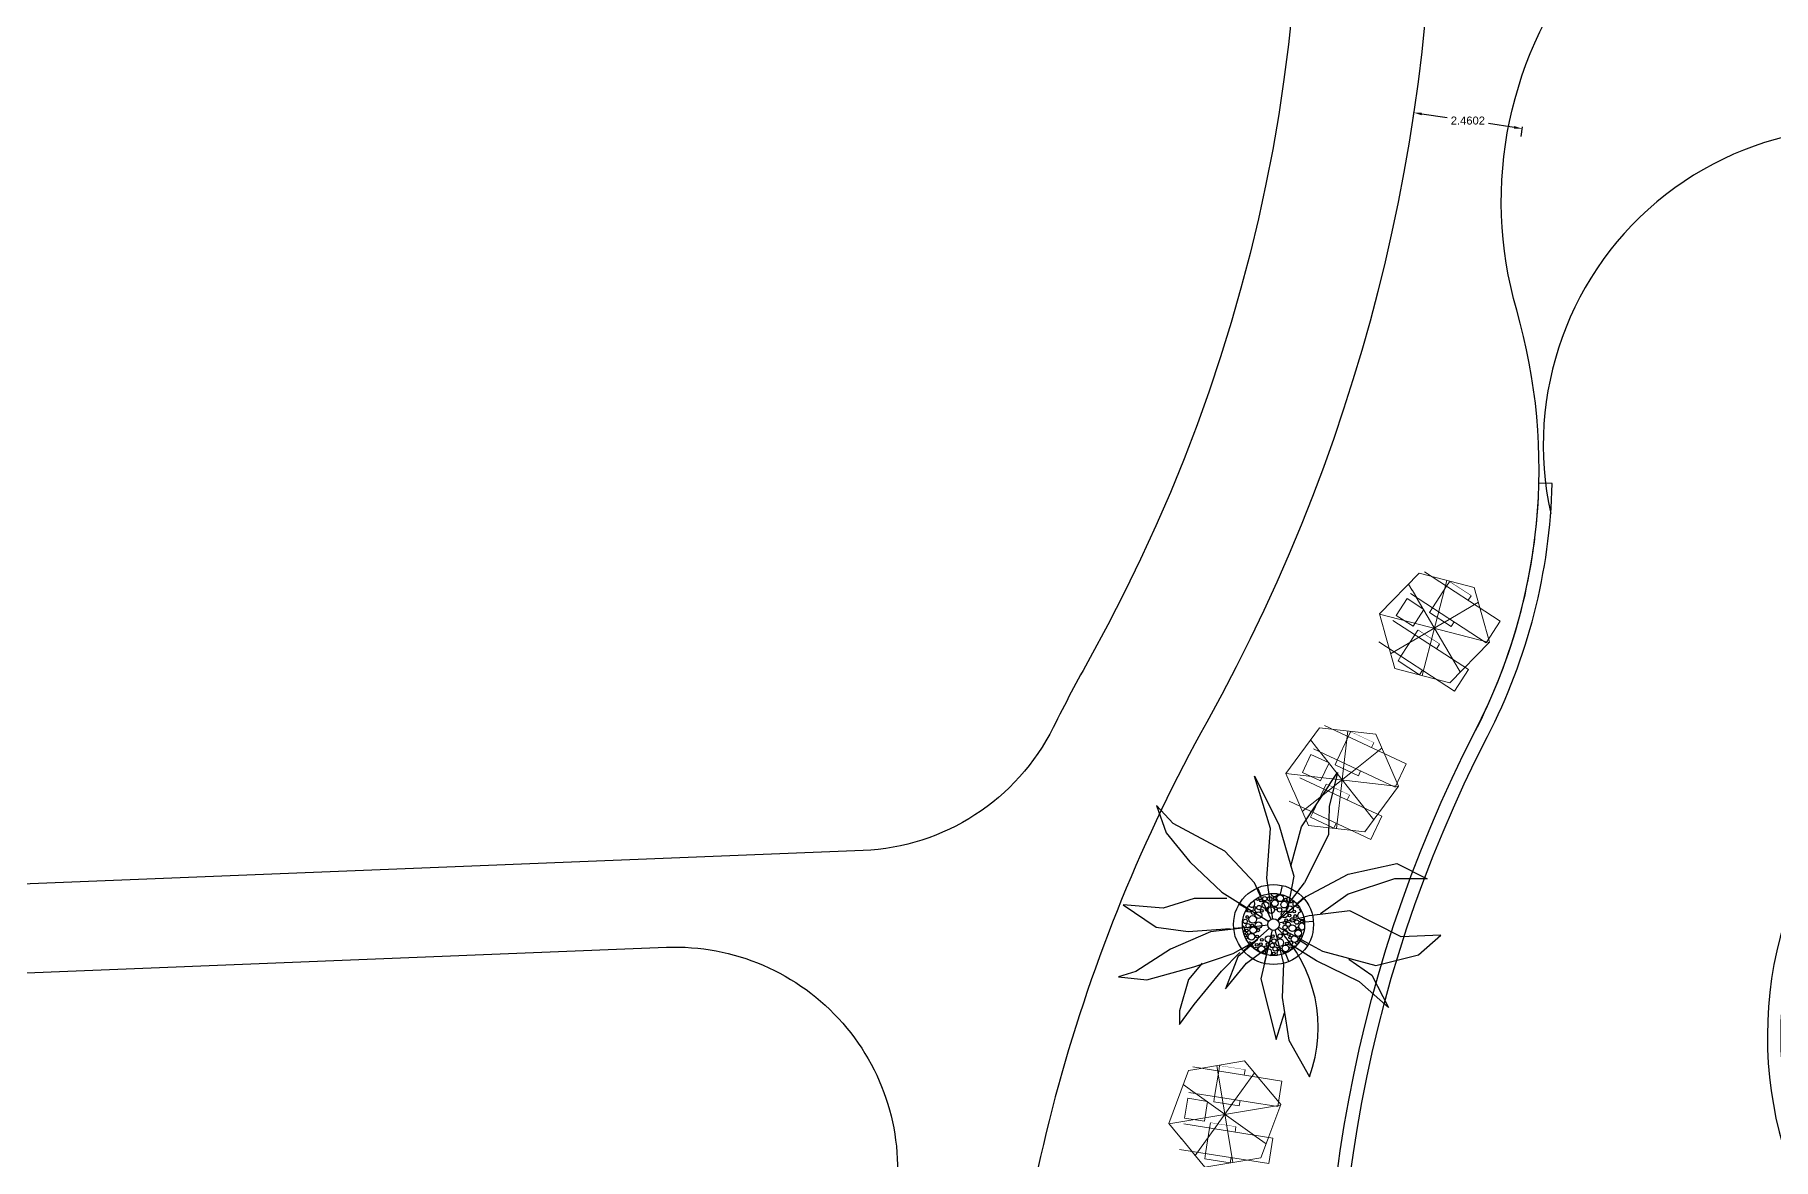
# Model space of a CAD drawing. Extents: x 309418 to 1212698, y 3438380 to 6877191.
# Drawn here: x 606510.48 to 606549.58, y 3439142.91 to 3439168.21 of the extents above; entities that cross this region are included whole.
import ezdxf

# ---------------------------------------------------------------- set-up
doc = ezdxf.new("R2010")
doc.units = 0
doc.header["$MEASUREMENT"] = 0
doc.set_wipeout_variables(frame=1)
for name, color, linetype in [('A-ANNO-DIMS', 7, 'Continuous'), ('DRAFT LINES', 32, 'Continuous'), ('LA-FLOWERING-TREE', 221, 'Continuous'), ('LA-HARD-PAVE-HATCH-MARBLE-TYPE (PV - MT-BG-01-AN - RA- ∅ - 01)', 227, 'Continuous'), ('LA-HARD-PAVE-HATCH-WOOD-TYPE( PV - WO-DW-01-∅ - ∅-∅ - 04)', 17, 'Continuous'), ('LA-HARD-PAVE-LINE-01', 30, 'Continuous'), ('LA-PLNT-PALMS', 251, 'Continuous'), ('LA-PLNT-TREE-TRUNK', 52, 'Continuous')]:
    doc.layers.add(name, color=color, linetype=linetype)
doc.layers.add('HW-LA-SF-LOUNGE CHAIRS', color=215, linetype='Continuous', lineweight=0)
doc.layers.add('L-CON-SF-CABANA', color=215, linetype='Continuous', lineweight=0)
doc.styles.get("Standard").update_dxf_attribs({"font": 'arial.ttf'})
doc.dimstyles.get("Standard").update_dxf_attribs({"dimtxt": 0.18, "dimasz": 0.18, "dimexe": 0.18, "dimexo": 0.0625, "dimgap": 0.09, "dimtad": 0, "dimtih": 1, "dimtoh": 1, "dimdec": 4, "dimzin": 0, "dimdsep": 46, "dimtxsty": 'Standard', "dimcen": 0.09, "dimadec": 0, "dimazin": 0, "dimtfac": 1, "dimtdec": 4, "dimtofl": 0, "dimtmove": 0, "dimatfit": 3, "dimfxl": 1, "dimtolj": 1, "dimtzin": 0, "dimarcsym": 0})
picture_1 = doc.add_image_def('image3.jpg', size_in_pixel=(7142, 4284))

# ---------------------------------------------------------------- blocks, each defined once
blk = doc.blocks.new('*D506')
at = {"layer": 'A-ANNO-DIMS', "color": 0, "lineweight": -2, "transparency": 16777216}
for p, q in [((606541.502, 3439166.495), (606541.471, 3439166.28)), ((606541.675, 3439166.432), (606542.25, 3439166.348)), ((606543.753, 3439166.128), (606543.178, 3439166.212)), ((606543.937, 3439166.14), (606543.905, 3439165.924))]:
    blk.add_line(p, q, dxfattribs=at)
at = {"layer": 'A-ANNO-DIMS', "color": 0, "transparency": 16777216}
for points in [[(606541.679, 3439166.461), (606541.671, 3439166.402), (606541.497, 3439166.458)], [(606543.757, 3439166.158), (606543.749, 3439166.098), (606543.931, 3439166.102)]]:
    blk.add_solid(points, dxfattribs=at)
at = {"layer": 'A-ANNO-DIMS', "color": 0, "transparency": 16777216, "insert": (606542.714, 3439166.28), "char_height": 0.18, "attachment_point": 5}
blk.add_mtext('\\A1;2.4602', dxfattribs=at)
blk = doc.blocks.new('Lounge 1')
at = {"lineweight": 13, "extrusion": (0, 0, -1)}
blk.add_line((0.411, 1.439), (0.411, 0.859), dxfattribs=at)
blk.add_wipeout([(0.29, 0.859), (0.29, 0), (-0.29, 0), (-0.29, 0.859), (-0.411, 0.859), (-0.411, 1.439), (-0.29, 1.439), (-0.29, 2.03), (0.29, 2.03), (0.29, 1.439), (0.411, 1.439), (0.411, 0.859)])
at = {"extrusion": (0, 0, -1)}
for p, q in [((-0.29, 2.03), (-0.29, 0)), ((0.29, 2.03), (0.29, 0)), ((0.29, 0), (-0.29, 0))]:
    blk.add_line(p, q, dxfattribs=at)
at = {"lineweight": 13, "extrusion": (0, 0, -1)}
for p, q in [((-0.29, 1.439), (-0.411, 1.439)), ((-0.411, 1.439), (-0.411, 0.859)), ((0.411, 1.439), (0.29, 1.439)), ((-0.29, 0.859), (-0.411, 0.859)), ((0.411, 0.859), (0.29, 0.859))]:
    blk.add_line(p, q, dxfattribs=at)
blk.add_lwpolyline([(0.29, 1.439), (-0.29, 1.439)])
blk = doc.blocks.new('umbrella')
blk.add_lwpolyline([(-0.328, 1.236), (-1.23, 0.331), (-0.897, -0.902), (0.338, -1.231), (1.239, -0.326), (0.907, 0.907)], close=True)
for points in [[(0.329, -1.229), (-0.331, 1.235)], [(1.074, 0.287), (-1.064, -0.282)]]:
    blk.add_lwpolyline(points)
at = {"layer": 'L-CON-SF-CABANA', "extrusion": (0, 0, -1)}
for p, q in [((0.575, 0.995), (-0.571, -0.989)), ((-0.987, 0.575), (0.996, -0.57))]:
    blk.add_line(p, q, dxfattribs=at)
blk = doc.blocks.new('LA-SIDE TABLE-0')
at = {"layer": 'HW-LA-SF-LOUNGE CHAIRS'}
blk.add_lwpolyline([(-0.161, 0.157), (0.161, -0.157), (-0.153, -0.479), (-0.475, -0.166)], close=True, dxfattribs=at)
blk = doc.blocks.new('*U600')
at = {"layer": 'HW-LA-SF-LOUNGE CHAIRS', "rotation": 319.8803250957926}
blk.add_blockref('Lounge 1', (-0.246, -1.304), dxfattribs=at)
blk.add_blockref('Lounge 1', (-1.24, -0.466), dxfattribs=at)
at = {"rotation": 4.090596934930771}
blk.add_blockref('LA-SIDE TABLE-0', (0.565, 0.667), dxfattribs=at)
at = {"layer": 'HW-LA-SF-LOUNGE CHAIRS', "rotation": 323.3893183736117}
blk.add_blockref('umbrella', (-0.002, -0.006), dxfattribs=at)
blk = doc.blocks.new('*U601')
at = {"layer": 'HW-LA-SF-LOUNGE CHAIRS', "rotation": 222.4239217668727}
blk.add_blockref('*U600', (0.005, -0.005), dxfattribs=at)
blk = doc.blocks.new('*U602')
at = {"layer": 'LA-FLOWERING-TREE', "color": 0, "linetype": 'ByBlock', "lineweight": -2, "transparency": 16777216}
for p, rotation in [((606541.964, 3439154.858), 234.6954728426389), ((606537.247, 3439143.919), 258.6582896312382), ((606538.523, 3439128.177), 290.6087120160372)]:
    blk.add_blockref('*U601', p, dxfattribs=dict(at, rotation=rotation))
for p, rotation in [((606539.887, 3439151.444), 242.6830784388387), ((606536.736, 3439139.955), 266.6458952274379), ((606540.164, 3439124.532), 295.9825363707992)]:
    blk.add_blockref('*U601', p, dxfattribs=dict(at, rotation=rotation))
for p, rotation in [((606536.781, 3439135.959), 274.6335008236376), ((606541.88, 3439120.918), 294.8258291399279)]:
    blk.add_blockref('*U601', p, dxfattribs=dict(at, rotation=rotation))
blk = doc.blocks.new('GH-B-LA-HD-FURN-Tree-Pit-140-C2')
blk.add_wipeout([(-0.285, 0.639), (-0.331, 0.617), (-0.371, 0.593), (-0.464, 0.524), (-0.509, 0.48), (-0.547, 0.437), (-0.566, 0.411), (-0.593, 0.373), (-0.614, 0.337), (-0.643, 0.276), (-0.665, 0.22), (-0.683, 0.154), (-0.692, 0.107), (-0.698, 0.047), (-0.7, 0.008), (-0.7, -0.016), (-0.696, -0.075), (-0.684, -0.149), (-0.657, -0.241), (-0.632, -0.301), (-0.605, -0.352), (-0.578, -0.395), (-0.516, -0.473), (-0.43, -0.552), (-0.377, -0.59), (-0.308, -0.629), (-0.192, -0.673), (-0.137, -0.686), (-0.026, -0.7), (0.028, -0.699), (0.16, -0.681), (0.232, -0.66), (0.287, -0.638), (0.411, -0.567), (0.473, -0.516), (0.517, -0.472), (0.565, -0.413), (0.608, -0.346), (0.66, -0.234), (0.679, -0.17), (0.695, -0.08), (0.699, 0.027), (0.674, 0.189), (0.649, 0.262), (0.618, 0.329), (0.576, 0.398), (0.529, 0.458), (0.47, 0.518), (0.414, 0.565), (0.336, 0.614), (0.277, 0.643), (0.234, 0.66), (0.176, 0.677), (0.135, 0.687), (0.1, 0.693), (0.045, 0.699), (0.004, 0.7), (-0.03, 0.699), (-0.071, 0.696), (-0.096, 0.693), (-0.124, 0.689), (-0.195, 0.672)])
at = {"linetype": 'Continuous', "ltscale": 7}
blk.add_circle((0, 0), 0.7, dxfattribs=at)
for centre, radius in [((0, 0), 0.7), ((-0.482, 0.387, 0), 0.0312), ((-0.38, 0.429, 0), 0.0489), ((-0.345, 0.538, 0), 0.0489), ((-0.319, 0.363, 0), 0.0312), ((-0.203, 0.436, 0), 0.0864), ((-0.239, 0.566, 0), 0.0312), ((-0.106, 0.624, 0), 0.0312), ((-0.046, 0.394, 0), 0.0751), ((-0.067, 0.526, 0), 0.0489), ((0.025, 0.561, 0), 0.0312), ((0.091, 0.494, 0), 0.0489), ((0.075, 0.397, 0), 0.0312), ((0.226, 0.418, 0), 0.0751), ((0.247, 0.56, 0), 0.0312), ((0.328, 0.519, 0), 0.0489), ((0.396, 0.429, 0), 0.0489), ((-0.592, 0.009, 0), 0.0312), ((-0.526, 0.216, 0), 0.0751), ((-0.542, 0.345, 0), 0.0312), ((-0.442, 0.118, 0), 0.0312), ((-0.432, -0.011, 0), 0.0312), ((-0.385, 0.277, 0), 0.0744), ((-0.319, 0.189, 0), 0.0312), ((-0.223, 0.255, 0), 0.0751), ((0.163, 0.33, 0), 0.0312), ((0.221, 0.245, 0), 0.0744), ((0.336, -0.05, 0), 0.0744), ((0.314, 0.186, 0), 0.0312), ((0.342, 0.102, 0), 0.0489), ((0.39, 0.277, 0), 0.0744), ((0.498, 0.095, 0), 0.0751), ((0.498, -0.073, 0), 0.0751), ((0.48, 0.346, 0), 0.0312), ((0.553, 0.255, 0), 0.0751), ((0.602, 0.143, 0), 0.0312), ((-0.664, -0.034, 0), 0.0312), ((-0.602, -0.135, 0), 0.0744), ((-0.523, -0.055, 0), 0.0312), ((-0.508, -0.414, 0), 0.0312), ((-0.505, -0.182, 0), 0.0312), ((-0.43, -0.174, 0), 0.0312), ((-0.406, -0.372, 0), 0.0489), ((-0.386, -0.273, 0), 0.0489), ((-0.327, -0.118, 0), 0.0744), ((-0.285, -0.24, 0), 0.0489), ((-0.229, -0.365, 0), 0.0864), ((-0.214, -0.155, 0), 0.0312), ((-0.11, -0.277, 0), 0.0489), ((0.028, -0.318, 0), 0.0489), ((0.049, -0.404, 0), 0.0312), ((0.112, -0.242, 0), 0.0489), ((0.2, -0.382, 0), 0.0751), ((0.184, -0.17, 0), 0.0312), ((0.211, -0.253, 0), 0.0489), ((0.255, -0.157, 0), 0.0312), ((0.346, -0.263, 0), 0.0489), ((0.37, -0.372, 0), 0.0489), ((0.384, -0.154, 0), 0.0312), ((0.456, -0.261, 0), 0.0312), ((0.521, -0.179, 0), 0.0312), ((-0.345, -0.437, 0), 0.0312), ((-0.249, -0.546, 0), 0.0751), ((-0.175, -0.631, 0), 0.0312), ((-0.144, -0.505, 0), 0.0312), ((-0.086, -0.557, 0), 0.0489), ((0.043, -0.574, 0), 0.0751), ((0.011, -0.474, 0), 0.0312), ((0.01, -0.669, 0), 0.0312), ((0.195, -0.556, 0), 0.0744), ((0.274, -0.477, 0), 0.0312), ((0.454, -0.455, 0), 0.0312)]:
    blk.add_circle(centre, radius)
for centre, radius, start, end in [((-0.532, 0.493, 0), 0.0744, 249.8969, 24.4462), ((-0.141, 0.712, 0), 0.0489, 225.1336, 337.319), ((0.053, 0.676, 0), 0.0744, 161.2962, 9.7321), ((0.228, 0.639, 0), 0.0312, 117.3619, 23.3792), ((0.491, 0.534, 0), 0.0312, 191.312, 263.5273), ((0.572, 0.436, 0), 0.0864, 143.8673, 290.7577), ((-0.738, 0.073, 0), 0.0751, 300.57, 48.1319), ((-0.667, 0.152, 0), 0.0312, 228.2509, 106.0031), ((-0.703, 0.259, 0), 0.0489, 338.9516, 340.5973), ((-0.617, 0.292, 0), 0.0312, 212.387, 96.9329), ((0.676, 0.067, 0), 0.0751, 82.3722, 288.9673), ((-0.683, -0.259, 0), 0.0489, 330.5544, 70.9052), ((-0.558, -0.308, 0), 0.0744, 243.0468, 174.7374), ((0.547, -0.365, 0), 0.0864, 29.6959, 262.8687), ((0.661, -0.083, 0), 0.0489, 40.7628, 304.861), ((0.672, -0.262, 0), 0.0489, 95.6985, 221.7485), ((0.664, -0.168, 0), 0.0312, 47.4763, 284.0739), ((0.73, -0.03, 0), 0.0312, 164.2255, 190.993), ((-0.568, -0.456, 0), 0.0312, 13.6332, 63.9215), ((-0.411, -0.524, 0), 0.0744, 297.5976, 166.1329), ((-0.345, -0.612, 0), 0.0312, 335.7961, 145.3358), ((-0.126, -0.734, 0), 0.0751, 29.1719, 131.3472), ((0.145, -0.71, 0), 0.0751, 33.568, 169.5874), ((0.364, -0.524, 0), 0.0744, 340.2974, 269.335), ((0.527, -0.546, 0), 0.0751, 97.2335, 170.6742)]:
    blk.add_arc(centre, radius, start, end)
blk = doc.blocks.new('P200')
blk.add_lwpolyline([(0, -0.1), (0, 0.1)])
blk = doc.blocks.new('COARSE GRAVEL')
blk.add_wipeout([(0.677, 0.593), (0.693, 0.574), (0.693, 0.574), (0.73, 0.527), (0.758, 0.485), (0.793, 0.425), (0.81, 0.393), (0.831, 0.346), (0.85, 0.297), (0.867, 0.242), (0.883, 0.174), (0.894, 0.105), (0.899, 0.041), (0.9, -0.016), (0.898, -0.066), (0.892, -0.123), (0.88, -0.186), (0.867, -0.24), (0.848, -0.301), (0.82, -0.372), (0.79, -0.431), (0.757, -0.487), (0.72, -0.54), (0.681, -0.589), (0.641, -0.632), (0.605, -0.666), (0.579, -0.689), (0.53, -0.728), (0.477, -0.763), (0.444, -0.783), (0.404, -0.804), (0.374, -0.819), (0.305, -0.847), (0.25, -0.865), (0.153, -0.887), (0.088, -0.896), (0.02, -0.9), (-0.062, -0.898), (-0.179, -0.882), (-0.241, -0.867), (-0.295, -0.85), (-0.358, -0.826), (-0.43, -0.791), (-0.464, -0.771), (-0.526, -0.731), (-0.571, -0.696), (-0.616, -0.656), (-0.68, -0.59), (-0.714, -0.548), (-0.748, -0.5), (-0.791, -0.43), (-0.832, -0.343), (-0.866, -0.245), (-0.889, -0.14), (-0.899, -0.041), (-0.897, 0.077), (-0.881, 0.186), (-0.856, 0.277), (-0.839, 0.326), (-0.811, 0.39), (-0.778, 0.452), (-0.742, 0.509), (-0.702, 0.563), (-0.651, 0.621), (-0.592, 0.678), (-0.491, 0.754), (-0.4, 0.806), (-0.329, 0.838), (-0.192, 0.879), (-0.105, 0.894), (0.013, 0.9), (0.085, 0.896), (0.203, 0.877), (0.251, 0.864), (0.353, 0.828), (0.407, 0.803), (0.424, 0.794), (0.47, 0.768), (0.49, 0.755), (0.524, 0.732), (0.558, 0.706), (0.616, 0.656), (0.651, 0.622)])
at = {"rotation": 45.00000000604048}
blk.add_blockref('GH-B-LA-HD-FURN-Tree-Pit-140-C2', (0, 0), dxfattribs=at)
at = {"layer": 'LA-HARD-PAVE-HATCH-WOOD-TYPE( PV - WO-DW-01-∅ - ∅-∅ - 04)'}
blk.add_circle((0, 0), 0.9, dxfattribs=at)
at = {"layer": 'LA-HARD-PAVE-LINE-01'}
blk.add_circle((0, 0), 0.7, dxfattribs=at)
at = {"layer": 'LA-HARD-PAVE-HATCH-WOOD-TYPE( PV - WO-DW-01-∅ - ∅-∅ - 04)'}
for p, rotation in [((-0.24, 0.763), 197.4295865630063), ((0.252, 0.759), 161.6197243753375), ((-0.641, 0.479), 233.239448750675), ((0.649, 0.468), 125.8098621876688), ((-0.8, 0.013), 269.0493109383438), ((0.8, -0.027), 88.09862187668766), ((-0.656, -0.457), 304.8591731260126), ((-0.265, -0.755), 340.6690353136814), ((0.227, -0.767), 16.47889750135008), ((0.633, -0.489), 52.28875968901892)]:
    blk.add_blockref('P200', p, dxfattribs=dict(at, rotation=rotation))
blk = doc.blocks.new('GH-B-LA-PL-PALM')
for p, q in [((-1.517, 2.964), (-2.174, 3.082)), ((-2.174, 3.082), (-1.583, 2.408)), ((-0.725, 2.373), (-1.517, 2.964)), ((-1.583, 2.408), (-1.319, 1.141)), ((-0.226, 1.232), (-0.725, 2.373)), ((-2.808, 1.298), (-2.97, 2.047)), ((-2.97, 2.047), (-2.513, 1.474)), ((-1.933, 0.598), (-2.808, 1.298)), ((-2.513, 1.474), (-1.587, 0.875)), ((-0.022, 0.123), (-0.226, 1.232)), ((-1.587, 0.875), (-0.851, 0.675)), ((-1.319, 1.141), (-0.653, 0.504)), ((-0.955, 0.175), (-1.933, 0.598)), ((-0.653, 0.504), (-0.099, 0.076)), ((-0.955, 0.175), (-0.123, 0.023)), ((-0.585, -0.034), (-1.172, -0.045)), ((0.206, -1.184), (0.662, -1.757)), ((0.662, -1.757), (1.267, -2.163)), ((1.267, -2.163), (1.777, -2.915))]:
    blk.add_line(p, q)
for points in [[(-0.451, 1.808), (-0.499, 2.44), (-0.17, 3.188), (-0.209, 2.316), (0.031, 1.265), (0.106, 0.609)], [(0.075, 0.1), (0.543, 0.728), (1.155, 1.179), (1.809, 1.901), (2.162, 2.778)], [(0.112, 0.054), (1.131, 0.546), (1.977, 1.672), (1.392, 1.44)], [(-0.085, -0.091), (-0.721, -0.772), (-1.64, -1.411), (-2.332, -2.431), (-1.827, -1.319), (-1.132, -0.325), (-0.476, 0.023), (-0.125, 0.006)], [(0.484, -0.064), (1.072, -0.167), (1.803, 0.069), (1.06, 0.076), (0.462, 0.223)], [(-1.27, -0.522), (-2.104, -0.891), (-3.563, -1.025), (-2.852, -0.688), (-2.355, -0.309), (-1.172, -0.045)], [(-0.056, -0.112), (-0.459, -0.92), (-0.598, -1.887), (-0.356, -3.184), (-0.437, -3.729), (-0.092, -3.173), (0.082, -2.348), (0.165, -1.363), (0.015, -0.124)], [(0.089, -0.087), (1.018, -0.999), (1.885, -1.46), (2.766, -1.745), (3.106, -1.976), (2.762, -1.439), (1.868, -0.796), (1.076, -0.298), (0.553, -0.094), (0.123, -0.021)], [(1.682, -0.703), (2.163, -0.713), (2.841, -0.428), (3.079, -0.234), (2.524, -0.261), (1.55, -0.256), (0.968, -0.194)], [(1.777, -2.915), (1.7, -2.02), (1.329, -1.394), (0.682, -0.702)]]:
    blk.add_lwpolyline(points)
blk.add_arc((3.175, -0.24), 3.184, 108.5551, 173.4273)
at = {"layer": 'LA-PLNT-TREE-TRUNK'}
blk.add_circle((0, 0), 0.131, dxfattribs=at)

msp = doc.modelspace()

# ---------------------------------------------------------------- linework, layer by layer
at = {"layer": 'LA-FLOWERING-TREE'}
for points in [[(606525.89435, 3439200.84417, -0.35578605), (606534.21787, 3439154.20064, 0.0111629), (606533.38573, 3439152.62052, -0.27362229), (606529.11104, 3439149.85502), (606497.24896, 3439148.57804)], [(606535.22871, 3439194.74035, -0.27967123), (606536.84041, 3439152.74384, 0.12010493), (606532.20059, 3439135.84653, 0.05543472), (606533.2306, 3439123.28831, -0.06101876), (606536.42909, 3439078.12719, -0.07475624), (606533.29159, 3439062.6824, 0.10893466), (606530.61495, 3439042.62064, 0.10893466)], [(606496.81267, 3439146.55895), (606524.68436, 3439147.676, -0.47917575), (606529.80687, 3439141.80186, 0.0369233), (606529.20184, 3439135.93328, 0.05543472), (606530.28607, 3439122.71409, -0.00803406), (606531.31978, 3439116.91911, -0.45562539), (606526.48983, 3439111.12139), (606503.61353, 3439110.63715)]]:
    msp.add_lwpolyline(points, format="xyb", dxfattribs=at)

# ---------------------------------------------------------------- dimensions: what is measured, and where the dimension line sits
at = {"layer": 'A-ANNO-DIMS'}
dim = msp.add_aligned_dim(p1=(606543.94561, 3439166.20135), p2=(606541.51129, 3439166.55707), distance=0.1004, dimstyle='Standard', dxfattribs=at)
dim.commit()
dim.dimension.update_dxf_attribs({"geometry": '*D506', "text_midpoint": (606542.71393, 3439166.27986)})

# ---------------------------------------------------------------- pictures from other files: only their frames are drawn
at = {"layer": 'LA-FLOWERING-TREE'}
image = msp.add_image(picture_1, insert=(606209.84417, 3438978.84791, 24.98381), size_in_units=(467.97699, 280.70756), rotation=0.8380648, dxfattribs=dict(at, fade=91))
image.dxf.flags = 7

# ---------------------------------------------------------------- next in the draw order: block references
msp.add_blockref('*U602', (0, 0), dxfattribs=at)

# ---------------------------------------------------------------- next in the draw order: linework, layer by layer
at = {"layer": 'DRAFT LINES', "color": 4}
msp.add_lwpolyline([(606558.71568, 3439158.85714, -0.28140125), (606555.14592, 3439153.93459, 0.63483216), (606553.93801, 3439137.97753, -0.1046036), (606557.04, 3439135.23749, 0.05608372), (606559.32868, 3439132.78506, -0.41752213), (606560.37333, 3439118.27805, 0.34976144), (606559.79726, 3439105.82585, -0.21778632), (606564.70091, 3439081.36154, 0.13535949), (606565.50948, 3439060.10907, -0.78798478), (606552.19208, 3439052.06884, -0.36794654), (606548.99134, 3439099.02992, 0.3617519), (606547.89564, 3439118.192, -0.3168262), (606543.15344, 3439152.41597, 0.11313373), (606544.61241, 3439158.11439), (606544.31251, 3439158.12199)], format="xyb", dxfattribs=at)
at = {"layer": 'LA-FLOWERING-TREE'}
msp.add_lwpolyline([(606558.71568, 3439158.85714, 1.12362034), (606544.57759, 3439157.43467, 5.40362783)], format="xyb", dxfattribs=at)

# ---------------------------------------------------------------- next in the draw order: block references
at = {"layer": 'LA-HARD-PAVE-HATCH-MARBLE-TYPE (PV - MT-BG-01-AN - RA- ∅ - 01)', "rotation": 6.135701135505339}
msp.add_blockref('COARSE GRAVEL', (606538.3424, 3439148.18817), dxfattribs=at)

# ---------------------------------------------------------------- next in the draw order: linework, layer by layer
at = {"layer": 'DRAFT LINES', "color": 4}
msp.add_lwpolyline([(606560.59904, 3439118.08042, 0.34976144), (606560.04025, 3439106.00179, -0.21778632), (606564.99294, 3439081.29284, 0.13535949), (606565.79544, 3439060.19977, -0.78802918), (606551.978, 3439051.85867, -0.36795349), (606548.75019, 3439099.20837, 0.3617519), (606547.67641, 3439117.98722, -0.3168262), (606542.88679, 3439152.55343, 0.19152391), (606543.81216, 3439162.01519, -0.24818108), (606545.49621, 3439170.09202, -0.47710046), (606555.28925, 3439169.97827, -0.31164574), (606556.47035, 3439151.73361, 0.36573457), (606559.52375, 3439133.01299, -0.41752213)], format="xyb", close=True, dxfattribs=at)
msp.add_lwpolyline([(606558.38809, 3439156.57771, -0.18034381), (606555.25694, 3439153.65585, 0.66177566), (606554.65733, 3439137.94294, -0.13752376), (606556.82159, 3439136.07118, 0.06974153), (606559.52375, 3439133.01299, -0.41752213), (606560.59904, 3439118.08042, 0.34976144), (606560.04025, 3439106.00179, -0.21778632), (606564.99294, 3439081.29284, 0.13535949), (606565.79544, 3439060.19977, -0.78802918), (606551.978, 3439051.85867, -0.36795349), (606548.75019, 3439099.20837, 0.3617519), (606547.67641, 3439117.98722, -0.3168262), (606542.88679, 3439152.55343, 0.10723293), (606544.30141, 3439157.8222)], format="xyb", dxfattribs=at)

# ---------------------------------------------------------------- next in the draw order: block references
at = {"layer": 'LA-PLNT-PALMS', "rotation": 231.1357011280185}
msp.add_blockref('GH-B-LA-PL-PALM', (606538.3424, 3439148.18817), dxfattribs=at)

doc.saveas('drawing.dxf')
